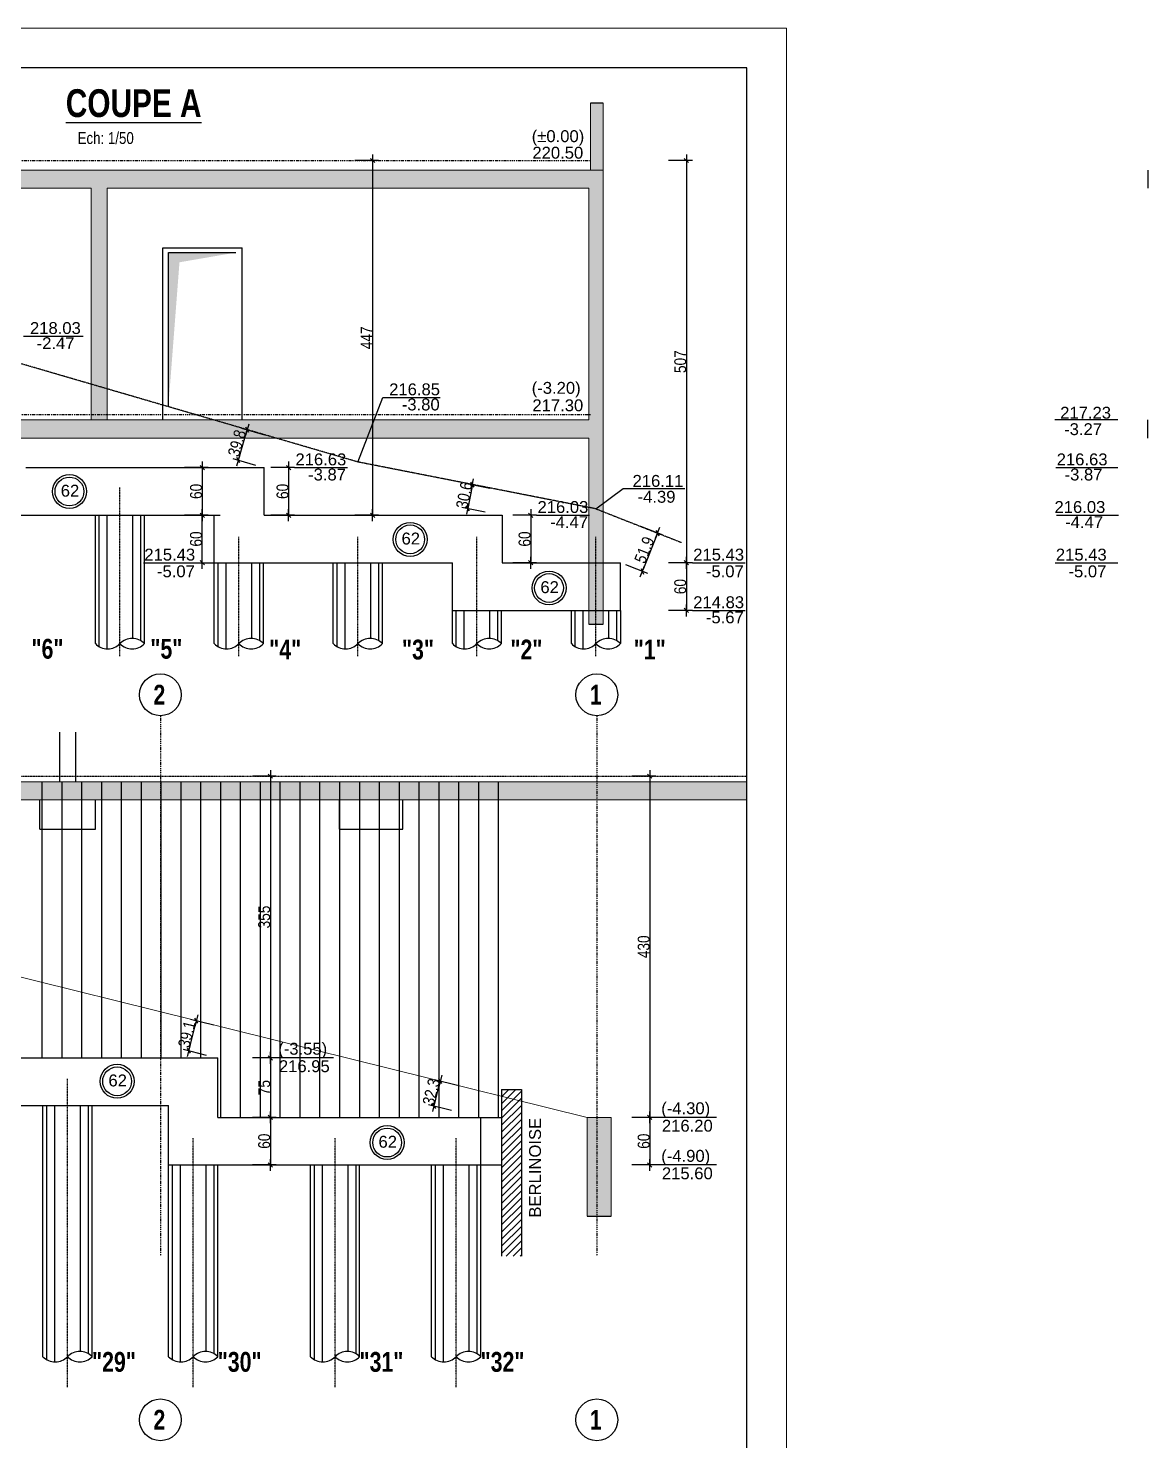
# Model space of a CAD drawing. Header units: millimetres. Extents: x -26249 to 60250, y -21218 to 23336.
# Drawn here: x 1601 to 3012, y 20714 to 22495 of the extents above; entities that cross this region are included whole.
import ezdxf
from ezdxf.enums import TextEntityAlignment as Align

# ---------------------------------------------------------------- set-up
doc = ezdxf.new("R2010")
doc.units = ezdxf.units.MM
doc.linetypes.add('CACHEX2', pattern=[19.05, 12.7, -6.35])
doc.linetypes.add('TIRETPTX2', pattern=[50.8, 25.4, -12.7, 0, -12.7])
for name, color, linetype in [('01_cote_gen', 4, 'Continuous'), ('01_linteaux', 2, 'Continuous'), ('01_poch_murs', 253, 'Continuous'), ('01_texte', 230, 'Continuous'), ('AA_COTES', 2, 'Continuous')]:
    doc.layers.add(name, color=color, linetype=linetype)
doc.layers.add('01_murs_coup', color=5, linetype='Continuous', lineweight=60)
doc.styles.add('impact', font='impact.ttf')
doc.styles.add('MATTE_TXT', font='arial.ttf')
doc.styles.add('STYLE2', font='ARIALN.TTF')
doc.dimstyles.new('JB50', dxfattribs={"dimscale": 0.1, "dimtxt": 150, "dimasz": 15, "dimexe": 0.1, "dimexo": 0.1, "dimgap": 0.09, "dimtad": 1, "dimdec": 1, "dimdsep": 46, "dimtxsty": 'STYLE2', "dimblk1": 'BOND_G', "dimblk2": 'BOND_D', "dimsah": 1, "dimcen": 1.5, "dimdle": 0.01, "dimse1": 1, "dimse2": 1, "dimclrd": 4, "dimclre": 2, "dimclrt": 6, "dimazin": 2, "dimtfac": 2.333333, "dimtdec": 1, "dimtix": 1, "dimtmove": 2, "dimatfit": 3, "dimldrblk": 'BOND_G', "dimfxl": 1, "dimtolj": 1, "dimtzin": 0, "dimarcsym": 0})

# ---------------------------------------------------------------- blocks, each defined once
blk = doc.blocks.new('BOND_G')
at = {"layer": 'AA_COTES', "color": 0}
for p, q in [((0, -5), (0, 15)), ((5, 0), (-5, 0)), ((1.8, 1.8), (-1.8, -1.8))]:
    blk.add_line(p, q, dxfattribs=at)
blk = doc.blocks.new('BOND_D')
at = {"layer": 'AA_COTES', "color": 0}
for p, q in [((5, 0), (-5, 0)), ((-1.8, -1.8), (1.8, 1.8)), ((0, 5), (0, -15))]:
    blk.add_line(p, q, dxfattribs=at)
blk = doc.blocks.new('*D472')
at = {"layer": '01_cote_gen', "color": 4, "lineweight": -2, "ltscale": 3, "transparency": 16777216}
blk.add_line((1906.4, 21195.5), (1906.4, 21123.5), dxfattribs=at)
at = {"layer": 'Defpoints', "color": 0, "ltscale": 3, "transparency": 16777216}
for p in [(1840.2, 21197), (1900.4, 21122), (1906.4, 21122)]:
    blk.add_point(p, dxfattribs=at)
at = {"layer": '01_cote_gen', "color": 4, "lineweight": -2, "ltscale": 3, "transparency": 16777216, "xscale": 1.5, "yscale": 1.5, "zscale": 1.5}
for name, p, rotation in [('BOND_G', (1906.4, 21197), 90), ('BOND_D', (1906.4, 21122), 270)]:
    blk.add_blockref(name, p, dxfattribs=dict(at, rotation=rotation))
at = {"layer": '01_cote_gen', "color": 6, "ltscale": 3, "transparency": 16777216, "insert": (1898.7, 21159.5), "char_height": 15, "attachment_point": 5, "rotation": 90, "style": 'STYLE2'}
blk.add_mtext('\\A1;75', dxfattribs=at)
blk = doc.blocks.new('*D473')
at = {"layer": '01_cote_gen', "color": 4, "lineweight": -2, "ltscale": 3, "transparency": 16777216}
blk.add_line((2384.6, 21550.5), (2384.6, 21123.5), dxfattribs=at)
at = {"layer": 'Defpoints', "color": 0, "ltscale": 3, "transparency": 16777216}
for p in [(2233.9, 21552), (2171.5, 21122), (2384.6, 21122)]:
    blk.add_point(p, dxfattribs=at)
at = {"layer": '01_cote_gen', "color": 4, "lineweight": -2, "ltscale": 3, "transparency": 16777216, "xscale": 1.5, "yscale": 1.5, "zscale": 1.5}
for name, p, rotation in [('BOND_G', (2384.6, 21552), 90), ('BOND_D', (2384.6, 21122), 270)]:
    blk.add_blockref(name, p, dxfattribs=dict(at, rotation=rotation))
at = {"layer": '01_cote_gen', "color": 6, "ltscale": 3, "transparency": 16777216, "insert": (2377, 21337), "char_height": 15, "attachment_point": 5, "rotation": 90, "style": 'STYLE2'}
blk.add_mtext('\\A1;430', dxfattribs=at)
blk = doc.blocks.new('*D474')
at = {"layer": '01_cote_gen', "color": 4, "lineweight": -2, "ltscale": 3, "transparency": 16777216}
blk.add_line((2384.6, 21120.5), (2384.6, 21063.5), dxfattribs=at)
at = {"layer": 'Defpoints', "color": 0, "ltscale": 3, "transparency": 16777216}
for p in [(2362.1, 21122), (2171.5, 21062), (2384.6, 21062)]:
    blk.add_point(p, dxfattribs=at)
at = {"layer": '01_cote_gen', "color": 4, "lineweight": -2, "ltscale": 3, "transparency": 16777216, "xscale": 1.5, "yscale": 1.5, "zscale": 1.5}
for name, p, rotation in [('BOND_G', (2384.6, 21122), 90), ('BOND_D', (2384.6, 21062), 270)]:
    blk.add_blockref(name, p, dxfattribs=dict(at, rotation=rotation))
at = {"layer": '01_cote_gen', "color": 6, "ltscale": 3, "transparency": 16777216, "insert": (2377, 21092), "char_height": 15, "attachment_point": 5, "rotation": 90, "style": 'STYLE2'}
blk.add_mtext('\\A1;60', dxfattribs=at)
blk = doc.blocks.new('*D322')
at = {"layer": '01_cote_gen', "color": 4, "lineweight": -2, "ltscale": 3, "transparency": 16777216}
blk.add_line((1906.4, 21550.5), (1906.4, 21198.5), dxfattribs=at)
at = {"layer": 'Defpoints', "color": 0, "ltscale": 3, "transparency": 16777216}
for p in [(1835.8, 21552), (1847, 21197), (1906.4, 21197)]:
    blk.add_point(p, dxfattribs=at)
at = {"layer": '01_cote_gen', "color": 4, "lineweight": -2, "ltscale": 3, "transparency": 16777216, "xscale": 1.5, "yscale": 1.5, "zscale": 1.5}
for name, p, rotation in [('BOND_G', (1906.4, 21552), 90), ('BOND_D', (1906.4, 21197), 270)]:
    blk.add_blockref(name, p, dxfattribs=dict(at, rotation=rotation))
at = {"layer": '01_cote_gen', "color": 6, "ltscale": 3, "transparency": 16777216, "insert": (1898.7, 21374.5), "char_height": 15, "attachment_point": 5, "rotation": 90, "style": 'STYLE2'}
blk.add_mtext('\\A1;355', dxfattribs=at)
blk = doc.blocks.new('*D324')
at = {"layer": '01_cote_gen', "color": 4, "lineweight": -2, "ltscale": 3, "transparency": 16777216}
blk.add_line((1906.4, 21120.5), (1906.4, 21063.5), dxfattribs=at)
at = {"layer": 'Defpoints', "color": 0, "ltscale": 3, "transparency": 16777216}
for p in [(1913.9, 21122), (1906.4, 21062), (1922.6, 21062)]:
    blk.add_point(p, dxfattribs=at)
at = {"layer": '01_cote_gen', "color": 4, "lineweight": -2, "ltscale": 3, "transparency": 16777216, "xscale": 1.5, "yscale": 1.5, "zscale": 1.5}
for name, p, rotation in [('BOND_G', (1906.4, 21122), 90), ('BOND_D', (1906.4, 21062), 270)]:
    blk.add_blockref(name, p, dxfattribs=dict(at, rotation=rotation))
at = {"layer": '01_cote_gen', "color": 6, "ltscale": 3, "transparency": 16777216, "insert": (1898.7, 21092), "char_height": 15, "attachment_point": 5, "rotation": 90, "style": 'STYLE2'}
blk.add_mtext('\\A1;60', dxfattribs=at)
blk = doc.blocks.new('*D510')
at = {"layer": '01_cote_gen', "color": 4, "lineweight": -2, "ltscale": 3, "transparency": 16777216}
blk.add_line((2430.8, 21819.4), (2430.8, 21762.4), dxfattribs=at)
at = {"layer": 'Defpoints', "color": 0, "ltscale": 3, "transparency": 16777216}
for p in [(2135.8, 21820.9), (2347.8, 21760.9), (2430.8, 21760.9)]:
    blk.add_point(p, dxfattribs=at)
at = {"layer": '01_cote_gen', "color": 4, "lineweight": -2, "ltscale": 3, "transparency": 16777216, "xscale": 1.5, "yscale": 1.5, "zscale": 1.5}
for name, p, rotation in [('BOND_G', (2430.8, 21820.9), 90), ('BOND_D', (2430.8, 21760.9), 270)]:
    blk.add_blockref(name, p, dxfattribs=dict(at, rotation=rotation))
at = {"layer": '01_cote_gen', "color": 6, "ltscale": 3, "transparency": 16777216, "insert": (2423.1, 21790.9), "char_height": 15, "attachment_point": 5, "rotation": 90, "style": 'STYLE2'}
blk.add_mtext('\\A1;60', dxfattribs=at)
blk = doc.blocks.new('*D332')
at = {"layer": '01_cote_gen', "color": 4, "lineweight": -2, "ltscale": 3, "transparency": 16777216}
blk.add_line((1820.5, 21939.4), (1820.5, 21882.4), dxfattribs=at)
at = {"layer": 'Defpoints', "color": 0, "ltscale": 3, "transparency": 16777216}
for p in [(1993.3, 21940.9), (1798.6, 21880.9), (1820.5, 21880.9)]:
    blk.add_point(p, dxfattribs=at)
at = {"layer": '01_cote_gen', "color": 4, "lineweight": -2, "ltscale": 3, "transparency": 16777216, "xscale": 1.5, "yscale": 1.5, "zscale": 1.5}
for name, p, rotation in [('BOND_G', (1820.5, 21940.9), 90), ('BOND_D', (1820.5, 21880.9), 270)]:
    blk.add_blockref(name, p, dxfattribs=dict(at, rotation=rotation))
at = {"layer": '01_cote_gen', "color": 6, "ltscale": 3, "transparency": 16777216, "insert": (1812.8, 21910.9), "char_height": 15, "attachment_point": 5, "rotation": 90, "style": 'STYLE2'}
blk.add_mtext('\\A1;60', dxfattribs=at)
blk = doc.blocks.new('*D511')
at = {"layer": '01_cote_gen', "color": 4, "lineweight": -2, "ltscale": 3, "transparency": 16777216}
blk.add_line((2234.5, 21879.4), (2234.5, 21822.4), dxfattribs=at)
at = {"layer": 'Defpoints', "color": 0, "ltscale": 3, "transparency": 16777216}
for p in [(2198.8, 21880.9), (2198.8, 21820.9), (2234.5, 21820.9)]:
    blk.add_point(p, dxfattribs=at)
at = {"layer": '01_cote_gen', "color": 4, "lineweight": -2, "ltscale": 3, "transparency": 16777216, "xscale": 1.5, "yscale": 1.5, "zscale": 1.5}
for name, p, rotation in [('BOND_G', (2234.5, 21880.9), 90), ('BOND_D', (2234.5, 21820.9), 270)]:
    blk.add_blockref(name, p, dxfattribs=dict(at, rotation=rotation))
at = {"layer": '01_cote_gen', "color": 6, "ltscale": 3, "transparency": 16777216, "insert": (2226.9, 21850.9), "char_height": 15, "attachment_point": 5, "rotation": 90, "style": 'STYLE2'}
blk.add_mtext('\\A1;60', dxfattribs=at)
blk = doc.blocks.new('*D333')
at = {"layer": '01_cote_gen', "color": 4, "lineweight": -2, "ltscale": 3, "transparency": 16777216}
blk.add_line((2430.8, 22326.4), (2430.8, 21822.4), dxfattribs=at)
at = {"layer": 'Defpoints', "color": 0, "ltscale": 3, "transparency": 16777216}
for p in [(2190.7, 22327.9), (2177, 21820.9), (2430.8, 21820.9)]:
    blk.add_point(p, dxfattribs=at)
at = {"layer": '01_cote_gen', "color": 4, "lineweight": -2, "ltscale": 3, "transparency": 16777216, "xscale": 1.5, "yscale": 1.5, "zscale": 1.5}
for name, p, rotation in [('BOND_G', (2430.8, 22327.9), 90), ('BOND_D', (2430.8, 21820.9), 270)]:
    blk.add_blockref(name, p, dxfattribs=dict(at, rotation=rotation))
at = {"layer": '01_cote_gen', "color": 6, "ltscale": 3, "transparency": 16777216, "insert": (2423.1, 22074.4), "char_height": 15, "attachment_point": 5, "rotation": 90, "style": 'STYLE2'}
blk.add_mtext('\\A1;507', dxfattribs=at)
blk = doc.blocks.new('*D512')
at = {"layer": '01_cote_gen', "color": 4, "lineweight": -2, "ltscale": 3, "transparency": 16777216}
blk.add_line((2035.3, 22326.4), (2035.3, 21882.4), dxfattribs=at)
at = {"layer": 'Defpoints', "color": 0, "ltscale": 3, "transparency": 16777216}
for p in [(2106.4, 22327.9), (2035.3, 21880.9), (2106.4, 21880.9)]:
    blk.add_point(p, dxfattribs=at)
at = {"layer": '01_cote_gen', "color": 4, "lineweight": -2, "ltscale": 3, "transparency": 16777216, "xscale": 1.5, "yscale": 1.5, "zscale": 1.5}
for name, p, rotation in [('BOND_G', (2035.3, 22327.9), 90), ('BOND_D', (2035.3, 21880.9), 270)]:
    blk.add_blockref(name, p, dxfattribs=dict(at, rotation=rotation))
at = {"layer": '01_cote_gen', "color": 6, "ltscale": 3, "transparency": 16777216, "insert": (2027.8, 22104.4), "char_height": 15, "attachment_point": 5, "rotation": 90, "style": 'STYLE2'}
blk.add_mtext('\\A1;447', dxfattribs=at)
blk = doc.blocks.new('*D516')
at = {"layer": '01_cote_gen', "color": 4, "lineweight": -2, "ltscale": 3, "transparency": 16777216}
blk.add_line((1820.5, 21822.4), (1820.5, 21879.4), dxfattribs=at)
at = {"layer": 'Defpoints', "color": 0, "ltscale": 3, "transparency": 16777216}
for p in [(1820.5, 21880.9), (1835.8, 21880.9), (1835.8, 21820.9)]:
    blk.add_point(p, dxfattribs=at)
at = {"layer": '01_cote_gen', "color": 4, "lineweight": -2, "ltscale": 3, "transparency": 16777216, "xscale": 1.5, "yscale": 1.5, "zscale": 1.5}
for name, p, rotation in [('BOND_D', (1820.5, 21880.9), 90), ('BOND_G', (1820.5, 21820.9), 270)]:
    blk.add_blockref(name, p, dxfattribs=dict(at, rotation=rotation))
at = {"layer": '01_cote_gen', "color": 6, "ltscale": 3, "transparency": 16777216, "insert": (1812.8, 21850.9), "char_height": 15, "attachment_point": 5, "rotation": 90, "style": 'STYLE2'}
blk.add_mtext('\\A1;60', dxfattribs=at)
blk = doc.blocks.new('*D518')
at = {"layer": '01_cote_gen', "color": 4, "lineweight": -2, "ltscale": 3, "transparency": 16777216}
blk.add_line((1929.4, 21939.4), (1929.4, 21882.4), dxfattribs=at)
at = {"layer": 'Defpoints', "color": 0, "ltscale": 3, "transparency": 16777216}
for p in [(1898.8, 21940.9), (1914, 21880.9), (1929.4, 21880.9)]:
    blk.add_point(p, dxfattribs=at)
at = {"layer": '01_cote_gen', "color": 4, "lineweight": -2, "ltscale": 3, "transparency": 16777216, "xscale": 1.5, "yscale": 1.5, "zscale": 1.5}
for name, p, rotation in [('BOND_G', (1929.4, 21940.9), 90), ('BOND_D', (1929.4, 21880.9), 270)]:
    blk.add_blockref(name, p, dxfattribs=dict(at, rotation=rotation))
at = {"layer": '01_cote_gen', "color": 6, "ltscale": 3, "transparency": 16777216, "insert": (1921.8, 21910.9), "char_height": 15, "attachment_point": 5, "rotation": 90, "style": 'STYLE2'}
blk.add_mtext('\\A1;60', dxfattribs=at)
blk = doc.blocks.new('*D519')
at = {"layer": '01_cote_gen', "color": 4, "lineweight": -2, "ltscale": 3, "transparency": 16777216}
for p, q in [((2161.1, 21919.5), (2155.2, 21889.5)), ((2161.4, 21921), (2161.7, 21922.5)), ((2154.9, 21888), (2154.7, 21886.5))]:
    blk.add_line(p, q, dxfattribs=at)
at = {"layer": 'Defpoints', "color": 0, "ltscale": 3, "transparency": 16777216}
for p in [(2204.7, 21911), (2155.2, 21889.5), (2198.8, 21880.9)]:
    blk.add_point(p, dxfattribs=at)
at = {"layer": '01_cote_gen', "color": 4, "lineweight": -2, "ltscale": 3, "transparency": 16777216, "xscale": 1.5, "yscale": 1.5, "zscale": 1.5}
for name, p, rotation in [('BOND_G', (2161.1, 21919.5), 258.8738250085623), ('BOND_D', (2155.2, 21889.5), 78.87382500856232)]:
    blk.add_blockref(name, p, dxfattribs=dict(at, rotation=rotation))
at = {"layer": '01_cote_gen', "color": 6, "ltscale": 3, "transparency": 16777216, "insert": (2150.7, 21906), "char_height": 15, "attachment_point": 5, "rotation": 78.8738, "style": 'STYLE2'}
blk.add_mtext('\\A1;30.6', dxfattribs=at)
blk = doc.blocks.new('*D520')
at = {"layer": '01_cote_gen', "color": 4, "lineweight": -2, "ltscale": 3, "transparency": 16777216}
blk.add_line((1866.5, 21951.9), (1876.8, 21987.2), dxfattribs=at)
at = {"layer": 'Defpoints', "color": 0, "ltscale": 3, "transparency": 16777216}
for p in [(1877.3, 21988.6), (1909.9, 21979.1), (1898.8, 21940.9)]:
    blk.add_point(p, dxfattribs=at)
at = {"layer": '01_cote_gen', "color": 4, "lineweight": -2, "ltscale": 3, "transparency": 16777216, "xscale": 1.5, "yscale": 1.5, "zscale": 1.5}
for name, p, rotation in [('BOND_D', (1877.3, 21988.6), 73.74051246942736), ('BOND_G', (1866.1, 21950.4), 253.7405124694274)]:
    blk.add_blockref(name, p, dxfattribs=dict(at, rotation=rotation))
at = {"layer": '01_cote_gen', "color": 6, "ltscale": 3, "transparency": 16777216, "insert": (1864.3, 21971.7), "char_height": 15, "attachment_point": 5, "rotation": 73.7405, "style": 'STYLE2'}
blk.add_mtext('\\A1;39.8', dxfattribs=at)
blk = doc.blocks.new('*D521')
at = {"layer": '01_cote_gen', "color": 4, "lineweight": -2, "ltscale": 3, "transparency": 16777216}
blk.add_line((2393.8, 21857), (2375.8, 21811.5), dxfattribs=at)
at = {"layer": 'Defpoints', "color": 0, "ltscale": 3, "transparency": 16777216}
for p in [(2366.8, 21869.2), (2347.8, 21820.9), (2375.3, 21810.1)]:
    blk.add_point(p, dxfattribs=at)
at = {"layer": '01_cote_gen', "color": 4, "lineweight": -2, "ltscale": 3, "transparency": 16777216, "xscale": 1.5, "yscale": 1.5, "zscale": 1.5}
for name, p, rotation in [('BOND_G', (2394.3, 21858.4), 68.52863167607875), ('BOND_D', (2375.3, 21810.1), 248.5286316760787)]:
    blk.add_blockref(name, p, dxfattribs=dict(at, rotation=rotation))
at = {"layer": '01_cote_gen', "color": 6, "ltscale": 3, "transparency": 16777216, "insert": (2377.7, 21837.1), "char_height": 15, "attachment_point": 5, "rotation": 68.5286, "style": 'STYLE2'}
blk.add_mtext('\\A1;51.9', dxfattribs=at)
blk = doc.blocks.new('*D524')
at = {"layer": '01_cote_gen', "color": 4, "lineweight": -2, "ltscale": 3, "transparency": 16777216}
blk.add_line((1804.2, 21207.5), (1812.9, 21242.5), dxfattribs=at)
at = {"layer": 'Defpoints', "color": 0, "ltscale": 3, "transparency": 16777216}
for p in [(1813.2, 21243.9), (1849.6, 21234.9), (1840.2, 21197)]:
    blk.add_point(p, dxfattribs=at)
at = {"layer": '01_cote_gen', "color": 4, "lineweight": -2, "ltscale": 3, "transparency": 16777216, "xscale": 1.5, "yscale": 1.5, "zscale": 1.5}
for name, p, rotation in [('BOND_D', (1813.2, 21243.9), 76.09756538241524), ('BOND_G', (1803.8, 21206), 256.0975653824153)]:
    blk.add_blockref(name, p, dxfattribs=dict(at, rotation=rotation))
at = {"layer": '01_cote_gen', "color": 6, "ltscale": 3, "transparency": 16777216, "insert": (1801.1, 21226.8), "char_height": 15, "attachment_point": 5, "rotation": 76.0976, "style": 'STYLE2'}
blk.add_mtext('\\A1;39.1', dxfattribs=at)
blk = doc.blocks.new('*D525')
at = {"layer": '01_cote_gen', "color": 4, "lineweight": -2, "ltscale": 3, "transparency": 16777216}
blk.add_line((2113.1, 21138), (2120.2, 21166.4), dxfattribs=at)
at = {"layer": 'Defpoints', "color": 0, "ltscale": 3, "transparency": 16777216}
for p in [(2120.5, 21167.9), (2179.3, 21153.3), (2171.5, 21122)]:
    blk.add_point(p, dxfattribs=at)
at = {"layer": '01_cote_gen', "color": 4, "lineweight": -2, "ltscale": 3, "transparency": 16777216, "xscale": 1.5, "yscale": 1.5, "zscale": 1.5}
for name, p, rotation in [('BOND_D', (2120.5, 21167.9), 76.09756538241503), ('BOND_G', (2112.8, 21136.6), 256.097565382415)]:
    blk.add_blockref(name, p, dxfattribs=dict(at, rotation=rotation))
at = {"layer": '01_cote_gen', "color": 6, "ltscale": 3, "transparency": 16777216, "insert": (2109.2, 21154.1), "char_height": 15, "attachment_point": 5, "rotation": 76.0976, "style": 'STYLE2'}
blk.add_mtext('\\A1;32.3', dxfattribs=at)

msp = doc.modelspace()

# ---------------------------------------------------------------- hatches: boundary and pattern name
at = {"layer": '01_poch_murs', "ltscale": 3}
h = msp.add_hatch(color=256, dxfattribs=at)
h.dxf.hatch_style = 1
h.paths.add_polyline_path([(2325.752, 22315.917), (1574.752, 22315.917), (1574.752, 22400.343), (1556.752, 22400.343), (1556.752, 22315.917), (1511.137, 22315.917), (1511.137, 22292.917), (1680.752, 22292.917), (1680.752, 22000.917), (1700.752, 22000.917), (1700.752, 22292.917), (2307.752, 22292.917), (2307.752, 22000.917), (1511.137, 22000.917), (1511.137, 21977.917), (2307.752, 21977.917), (2307.752, 21743.487), (2325.752, 21743.487)])
h.paths.add_polyline_path([(2325.752, 22400.343), (2309.752, 22400.343), (2309.752, 22315.917), (2325.752, 22315.917)], flags=17)
h = msp.add_hatch(color=256, dxfattribs=at)
h.dxf.hatch_style = 1
h.paths.add_polyline_path([(999.825, 21540.337), (979.825, 21540.337), (979.825, 21545.012), (943.535, 21545.012), (943.535, 21522.012), (928.272, 21522.012), (928.272, 21485.012), (998.272, 21485.012), (998.272, 21522.012), (1043.535, 21522.012), (1043.535, 21545.012), (999.825, 21545.012)])
h.paths.add_polyline_path([(943.535, 21545.012), (893.535, 21545.012), (893.535, 21522.012), (943.535, 21522.012)])
h.paths.add_polyline_path([(893.535, 21545.012), (843.535, 21545.012), (843.535, 21522.012), (893.535, 21522.012)])
h.paths.add_polyline_path([(843.535, 21545.012), (793.535, 21545.012), (793.535, 21522.012), (843.535, 21522.012)])
h.paths.add_polyline_path([(793.535, 21545.012), (774.399, 21545.012), (774.399, 21522.012), (793.535, 21522.012)])
h.paths.add_polyline_path([(1093.535, 21545.012), (1043.535, 21545.012), (1043.535, 21522.012), (1093.535, 21522.012)])
h.paths.add_polyline_path([(1143.535, 21545.012), (1093.535, 21545.012), (1093.535, 21522.012), (1112.825, 21522.012), (1112.825, 21339.012), (1128.825, 21339.012), (1128.825, 21522.012), (1143.535, 21522.012)])
h.paths.add_polyline_path([(1193.535, 21545.012), (1143.535, 21545.012), (1143.535, 21522.012), (1193.535, 21522.012)])
h.paths.add_polyline_path([(1243.535, 21545.012), (1193.535, 21545.012), (1193.535, 21522.012), (1243.535, 21522.012)])
h.paths.add_polyline_path([(1293.535, 21545.012), (1243.535, 21545.012), (1243.535, 21522.012), (1293.535, 21522.012)])
h.paths.add_polyline_path([(1343.535, 21545.012), (1293.535, 21545.012), (1293.535, 21522.012), (1343.535, 21522.012)])
h.paths.add_polyline_path([(1393.535, 21545.012), (1343.535, 21545.012), (1343.535, 21522.012), (1393.535, 21522.012)])
h.paths.add_polyline_path([(1443.535, 21545.012), (1393.535, 21545.012), (1393.535, 21522.012), (1443.535, 21522.012)])
h.paths.add_polyline_path([(1493.535, 21545.012), (1443.535, 21545.012), (1443.535, 21522.012), (1493.535, 21522.012)])
h.paths.add_polyline_path([(1543.535, 21545.012), (1493.535, 21545.012), (1493.535, 21522.012), (1543.535, 21522.012)])
h.paths.add_polyline_path([(1593.535, 21545.012), (1543.535, 21545.012), (1543.535, 21522.012), (1593.535, 21522.012)])
h.paths.add_polyline_path([(1643.535, 21545.012), (1593.535, 21545.012), (1593.535, 21522.012), (1643.535, 21522.012)])
h.paths.add_polyline_path([(1693.535, 21545.012), (1643.535, 21545.012), (1643.535, 21522.012), (1693.535, 21522.012)])
h.paths.add_polyline_path([(1743.535, 21545.012), (1693.535, 21545.012), (1693.535, 21522.012), (1743.535, 21522.012)])
h.paths.add_polyline_path([(1793.535, 21545.012), (1743.535, 21545.012), (1743.535, 21522.012), (1793.535, 21522.012)])
h.paths.add_polyline_path([(1843.535, 21545.012), (1793.535, 21545.012), (1793.535, 21522.012), (1843.535, 21522.012)])
h.paths.add_polyline_path([(1893.535, 21545.012), (1843.535, 21545.012), (1843.535, 21522.012), (1893.535, 21522.012)])
h.paths.add_polyline_path([(1943.535, 21545.012), (1893.535, 21545.012), (1893.535, 21522.012), (1943.535, 21522.012)])
h.paths.add_polyline_path([(1993.535, 21545.012), (1943.535, 21545.012), (1943.535, 21522.012), (1993.535, 21522.012)])
h.paths.add_polyline_path([(2043.535, 21545.012), (1993.535, 21545.012), (1993.535, 21522.012), (2043.535, 21522.012)])
h.paths.add_polyline_path([(2093.535, 21545.012), (2043.535, 21545.012), (2043.535, 21522.012), (2093.535, 21522.012)])
h.paths.add_polyline_path([(2143.535, 21545.012), (2093.535, 21545.012), (2093.535, 21522.012), (2143.535, 21522.012)])
h.paths.add_polyline_path([(2193.535, 21545.012), (2143.535, 21545.012), (2143.535, 21522.012), (2193.535, 21522.012)])
h.paths.add_polyline_path([(2506.825, 21545.012), (2193.535, 21545.012), (2193.535, 21522.012), (2506.825, 21522.012)])
at = {"layer": '01_poch_murs', "ltscale": 5}
h = msp.add_hatch(dxfattribs=at)
h.set_pattern_fill('ANSI31', color=256, scale=2)
h.set_pattern_definition([(45, (-23596.325, 31409.673), (-4.490128, 4.490128), [])])
h.paths.add_polyline_path([(2222.825, 21142.556), (2197.825, 21148.744), (2197.825, 20947.123), (2222.825, 20947.123)])
h.paths.add_polyline_path([(2222.825, 21157.222), (2197.825, 21157.222), (2197.825, 21148.744), (2222.825, 21142.556)])
at = {"layer": '01_poch_murs', "ltscale": 3}
h = msp.add_hatch(color=256, dxfattribs=at)
h.dxf.hatch_style = 1
h.paths.add_polyline_path([(2335.825, 21122.012), (2305.825, 21122.012), (2305.825, 20997.476), (2335.825, 20997.476)])

# ---------------------------------------------------------------- linework, layer by layer
at = {"layer": '01_linteaux', "linetype": 'TIRETPTX2', "ltscale": 0.05}
for p, q in [((1511.137, 22327.917), (2309.752, 22327.917)), ((1511.137, 22007.917), (2309.752, 22007.917)), ((1767.825, 21628.219), (1767.825, 20947.123)), ((2317.825, 21628.219), (2317.825, 20947.123))]:
    msp.add_line(p, q, dxfattribs=at)
at = {"layer": '01_linteaux'}
for p, q in [((1770.752, 22000.917), (1770.752, 22217.917)), ((1770.752, 22217.917), (1870.752, 22217.917)), ((1870.752, 22000.917), (1870.752, 22217.917)), ((1598.018, 21940.917), (1898.752, 21940.917)), ((1898.752, 21880.917), (1898.752, 21940.917)), ((1536.018, 21880.917), (1835.752, 21880.917)), ((1685.836, 21719.065), (1685.836, 21880.917)), ((1747.836, 21719.065), (1747.836, 21880.917)), ((1835.752, 21820.917), (1835.752, 21880.917)), ((1898.752, 21880.917), (2198.752, 21880.917)), ((2198.752, 21880.917), (2198.752, 21820.917)), ((1835.752, 21820.917), (2135.752, 21820.917)), ((1835.752, 21719.065), (1835.752, 21820.917)), ((1897.752, 21719.065), (1897.752, 21820.917)), ((1985.752, 21719.065), (1985.752, 21820.917)), ((2047.752, 21719.065), (2047.752, 21820.917)), ((2135.752, 21719.065), (2135.752, 21820.917)), ((2198.752, 21820.917), (2347.752, 21820.917)), ((2347.752, 21760.917), (2347.752, 21820.917)), ((2135.752, 21760.917), (2347.752, 21760.917)), ((2197.752, 21719.065), (2197.752, 21760.917)), ((2285.752, 21719.065), (2285.752, 21760.917)), ((2347.752, 21760.917), (2347.752, 21719.065)), ((1640.825, 21607.508), (1640.825, 21545.012)), ((1660.825, 21607.508), (1660.825, 21545.012)), ((1441.125, 21197.012), (1840.225, 21197.012)), ((1840.225, 21122.012), (1840.225, 21197.012)), ((2197.825, 21157.222), (2197.825, 20947.123)), ((2197.825, 21157.222), (2222.825, 21157.222)), ((2222.825, 21157.222), (2222.825, 20947.123)), ((1379.125, 21137.012), (1778.225, 21137.012)), ((1619.825, 20820.393), (1619.825, 21137.012)), ((1681.825, 20820.393), (1681.825, 21137.012)), ((1778.225, 21062.012), (1778.225, 21137.012)), ((1840.225, 21122.012), (2197.825, 21122.012)), ((2171.525, 21062.012), (2171.525, 21122.012)), ((1778.225, 21062.012), (2197.825, 21062.012)), ((1778.225, 20820.393), (1778.225, 21062.012)), ((1840.225, 20820.393), (1840.225, 21062.012)), ((1956.925, 20820.393), (1956.925, 21062.012)), ((2018.925, 20820.393), (2018.925, 21062.012)), ((2109.525, 20820.393), (2109.525, 21062.012)), ((2171.525, 20820.393), (2171.525, 21062.012))]:
    msp.add_line(p, q, dxfattribs=at)
at = {"layer": '01_linteaux', "color": 5, "linetype": 'CACHEX2', "ltscale": 0.05}
for p, q in [((2016.752, 21947.917), (1560.73, 22080.917)), ((2316.752, 21888.917), (2016.752, 21947.917)), ((2316.752, 21888.917), (2424.79, 21846.422))]:
    msp.add_line(p, q, dxfattribs=at)
at = {"layer": '01_linteaux', "linetype": 'TIRETPTX2', "ltscale": 0.02}
for p, q in [((1716.836, 21703.069), (1716.836, 21916.107)), ((1866.752, 21703.069), (1866.752, 21853.734)), ((2016.752, 21703.069), (2016.752, 21853.734)), ((2166.752, 21703.069), (2166.752, 21853.734)), ((2316.752, 21703.069), (2316.752, 21853.734)), ((999.825, 21552.012), (2506.825, 21552.012)), ((2506.825, 21545.012), (2506.825, 21552.012)), ((1650.825, 20781.863), (1650.825, 21170.762)), ((1809.225, 20781.863), (1809.225, 21095.762)), ((1987.925, 20781.863), (1987.925, 21095.762)), ((2140.525, 20781.863), (2140.525, 21095.762))]:
    msp.add_line(p, q, dxfattribs=at)
at = {"layer": '01_linteaux', "linetype": 'CACHEX2', "ltscale": 0.05}
for p, q in [((1615.825, 21485.012), (1615.825, 21522.012)), ((1685.825, 21485.012), (1685.825, 21522.012)), ((1993.535, 21485.012), (1993.535, 21522.012)), ((2073.535, 21485.012), (2073.535, 21522.012)), ((1615.825, 21485.012), (1685.825, 21485.012)), ((1993.535, 21485.012), (2073.535, 21485.012))]:
    msp.add_line(p, q, dxfattribs=at)
at = {"layer": '01_linteaux'}
for centre, start, end in [((1701.336, 21734.135), 224.193871, 315.806129), ((1732.336, 21703.996), 44.193871, 135.806129), ((1732.336, 21734.135), 224.193871, 315.806129), ((1851.252, 21734.135), 224.193871, 315.806129), ((1882.252, 21703.996), 44.193871, 135.806129), ((1882.252, 21734.135), 224.193871, 315.806129), ((2001.252, 21734.135), 224.193871, 315.806129), ((2032.252, 21703.996), 44.193871, 135.806129), ((2032.252, 21734.135), 224.193871, 315.806129), ((2151.252, 21734.135), 224.193871, 315.806129), ((2182.252, 21703.996), 44.193871, 135.806129), ((2182.252, 21734.135), 224.193871, 315.806129), ((2301.252, 21734.135), 224.193871, 315.806129), ((2332.252, 21703.996), 44.193871, 135.806129), ((2332.252, 21734.135), 224.193871, 315.806129), ((1635.325, 20835.463), 224.193871, 315.806129), ((1666.325, 20805.324), 44.193871, 135.806129), ((1666.325, 20835.463), 224.193871, 315.806129), ((1793.725, 20835.463), 224.193871, 315.806129), ((1824.725, 20805.324), 44.193871, 135.806129), ((1824.725, 20835.463), 224.193871, 315.806129), ((1972.425, 20835.463), 224.193871, 315.806129), ((2003.425, 20805.324), 44.193871, 135.806129), ((2003.425, 20835.463), 224.193871, 315.806129), ((2125.025, 20835.463), 224.193871, 315.806129), ((2156.025, 20805.324), 44.193871, 135.806129), ((2156.025, 20835.463), 224.193871, 315.806129)]:
    msp.add_arc(centre, 21.618, start, end, dxfattribs=at)
at = {"layer": '01_murs_coup', "linetype": 'Continuous', "lineweight": 5}
for p, q in [((2556.825, 22494.572), (-9943.175, 22494.572)), ((2556.825, 22494.572), (2556.825, 19829.572)), ((2309.752, 22315.917), (2309.752, 22400.343)), ((2325.752, 22315.917), (2325.752, 22400.343)), ((1574.752, 22315.917), (2325.752, 22315.917)), ((2325.752, 21743.487), (2325.752, 22315.917)), ((1511.137, 22292.917), (1680.752, 22292.917)), ((1680.752, 22000.917), (1680.752, 22292.917)), ((1700.752, 22000.917), (1700.752, 22292.917)), ((1700.752, 22292.917), (2307.752, 22292.917)), ((2307.752, 22000.917), (2307.752, 22292.917)), ((1511.137, 22000.917), (2307.752, 22000.917)), ((1511.137, 21977.917), (2307.752, 21977.917)), ((2307.752, 21743.487), (2307.752, 21977.917)), ((999.539, 21545.012), (2506.825, 21545.012)), ((2506.825, 21522.012), (2506.825, 21545.012)), ((1128.825, 21522.012), (2506.825, 21522.012)), ((2305.825, 21122.012), (1247.325, 21384.012)), ((2305.825, 21122.012), (2305.825, 20997.476)), ((2305.825, 21122.012), (2335.825, 21122.012)), ((2335.825, 21122.012), (2335.825, 20997.476))]:
    msp.add_line(p, q, dxfattribs=at)
at = {"layer": '01_poch_murs', "ltscale": 3}
for p, q in [((2325.752, 22400.343), (2309.752, 22400.343)), ((3012.203, 22315.917), (3012.203, 22292.917)), ((1777.837, 22017.598), (1777.837, 22211.906)), ((1777.837, 22211.906), (1863.029, 22211.906)), ((3012.203, 21977.917), (3012.203, 22000.917)), ((2307.752, 21743.487), (2325.752, 21743.487)), ((1618.535, 21545.012), (1618.535, 21197.012)), ((1643.535, 21545.012), (1643.535, 21197.012)), ((1668.535, 21545.012), (1668.535, 21197.012)), ((1693.535, 21545.012), (1693.535, 21197.012)), ((1718.535, 21545.012), (1718.535, 21197.012)), ((1743.535, 21545.012), (1743.535, 21197.012)), ((1768.535, 21545.012), (1768.535, 21197.012)), ((1793.535, 21545.012), (1793.535, 21197.012)), ((1818.535, 21545.012), (1818.535, 21197.012)), ((1843.535, 21545.012), (1843.535, 21122.012)), ((1868.535, 21545.012), (1868.535, 21122.012)), ((1893.535, 21545.012), (1893.535, 21122.012)), ((1918.535, 21545.012), (1918.535, 21122.012)), ((1943.535, 21545.012), (1943.535, 21122.012)), ((1968.535, 21545.012), (1968.535, 21122.012)), ((1993.535, 21545.012), (1993.535, 21122.012)), ((2018.535, 21545.012), (2018.535, 21122.012)), ((2043.535, 21545.012), (2043.535, 21122.012)), ((2068.535, 21545.012), (2068.535, 21122.012)), ((2093.535, 21545.012), (2093.535, 21122.012)), ((2118.535, 21545.012), (2118.535, 21122.012)), ((2143.535, 21545.012), (2143.535, 21122.012)), ((2168.535, 21545.012), (2168.535, 21122.012)), ((2193.535, 21545.012), (2193.535, 21122.012)), ((2305.825, 20997.476), (2335.825, 20997.476))]:
    msp.add_line(p, q, dxfattribs=at)
at = {"layer": '01_poch_murs'}
for p, q in [((1690.836, 21715.238), (1690.836, 21880.917)), ((1700.836, 21712.523), (1700.836, 21880.917)), ((1732.836, 21880.917), (1732.836, 21725.608)), ((1742.836, 21880.917), (1742.836, 21722.893)), ((1840.752, 21715.238), (1840.752, 21820.917)), ((1850.752, 21712.523), (1850.752, 21820.917)), ((1882.752, 21820.917), (1882.752, 21725.608)), ((1892.752, 21820.917), (1892.752, 21722.893)), ((1990.752, 21715.238), (1990.752, 21820.917)), ((2000.752, 21712.523), (2000.752, 21820.917)), ((2032.752, 21820.917), (2032.752, 21725.608)), ((2042.752, 21820.917), (2042.752, 21722.893)), ((2140.752, 21715.238), (2140.752, 21760.917)), ((2150.752, 21712.523), (2150.752, 21760.917)), ((2182.752, 21760.917), (2182.752, 21725.608)), ((2192.752, 21760.917), (2192.752, 21722.893)), ((2290.752, 21715.238), (2290.752, 21760.917)), ((2300.752, 21712.523), (2300.752, 21760.917)), ((2332.752, 21760.917), (2332.752, 21725.608)), ((2342.752, 21760.917), (2342.752, 21722.893)), ((1624.825, 20816.566), (1624.825, 21137.012)), ((1634.825, 20813.851), (1634.825, 21137.012)), ((1666.825, 21137.012), (1666.825, 20826.936)), ((1676.825, 21137.012), (1676.825, 20824.221)), ((1783.225, 20816.566), (1783.225, 21062.012)), ((1793.225, 20813.851), (1793.225, 21062.012)), ((1825.225, 21062.012), (1825.225, 20826.936)), ((1835.225, 21062.012), (1835.225, 20824.221)), ((1961.925, 20816.566), (1961.925, 21062.012)), ((1971.925, 20813.851), (1971.925, 21062.012)), ((2003.925, 21062.012), (2003.925, 20826.936)), ((2013.925, 21062.012), (2013.925, 20824.221)), ((2114.525, 20816.566), (2114.525, 21062.012)), ((2124.525, 20813.851), (2124.525, 21062.012)), ((2156.525, 21062.012), (2156.525, 20826.936)), ((2166.525, 21062.012), (2166.525, 20824.221))]:
    msp.add_line(p, q, dxfattribs=at)
at = {"layer": '01_poch_murs', "ltscale": 3}
for points in [[(1777.837, 22017.598), (1777.837, 22211.906), (1791.866, 22199.63)], [(1777.837, 22211.906), (1863.029, 22211.906), (1791.866, 22199.63)]]:
    msp.add_solid(points, dxfattribs=at)
at = {"layer": '01_texte'}
for p, q in [((2506.825, 22444.572), (-9893.175, 22444.572)), ((2506.825, 19779.572), (2506.825, 22444.572)), ((1595.071, 22106.452), (1670.325, 22106.452)), ((2016.752, 21947.917), (2048.181, 22029.191)), ((2048.181, 22029.191), (2120.454, 22029.191)), ((2974.426, 22000.917), (2895.008, 22000.917)), ((1936.966, 21940.917), (2003.448, 21940.917)), ((2896.38, 21940.917), (2974.426, 21940.917)), ((2316.752, 21888.917), (2351.092, 21914.452)), ((2351.092, 21914.452), (2428.578, 21914.452)), ((2242.029, 21880.917), (2308.511, 21880.917)), ((2897.139, 21880.917), (2975.185, 21880.917)), ((1746.511, 21820.917), (1812.993, 21820.917)), ((2438.311, 21820.917), (2504.793, 21820.917)), ((2895.32, 21820.917), (2974.426, 21820.917)), ((2438.311, 21760.917), (2504.793, 21760.917)), ((1985.839, 21197.012), (1909.427, 21197.012)), ((2468.54, 21122.012), (2392.128, 21122.012)), ((2468.54, 21062.012), (2392.128, 21062.012))]:
    msp.add_line(p, q, dxfattribs=at)
for centre, radius in [((1653.157, 21910.707), 21.397), ((1653.157, 21910.707), 18.157), ((2082.658, 21850.429), 21.397), ((2082.658, 21850.429), 18.157), ((2257.649, 21789.16), 21.397), ((2257.649, 21789.16), 18.157), ((1767.825, 21654.556), 26.337), ((2317.825, 21654.556), 26.337), ((1713.239, 21167.487), 21.397), ((1713.239, 21167.487), 18.157), ((2053.622, 21090.231), 21.397), ((2053.622, 21090.231), 18.157), ((1767.825, 20740.806), 26.337), ((2317.825, 20740.806), 26.337)]:
    msp.add_circle(centre, radius, dxfattribs=at)

# ---------------------------------------------------------------- texts
at = {"layer": '01_texte', "style": 'impact'}
msp.add_text('%%UCOUPE A', height=35, dxfattribs=at).set_placement((1734.104, 22372.216), align=Align.BOTTOM_CENTER)
at = {"layer": '01_texte', "style": 'MATTE_TXT', "width": 0.8}
msp.add_text('Ech: 1/50', height=15, dxfattribs=at).set_placement((1698.887, 22344.196), align=Align.BOTTOM_CENTER)
at = {"layer": '01_texte', "style": 'MATTE_TXT'}
for s, p in [('(%%P0.00)', (2235.788, 22351.057)), ('220.50', (2236.632, 22330.197)), ('218.03', (1603.445, 22109.263)), ('-2.47', (1611.818, 22090.189)), ('216.85', (2056.114, 22032.002)), ('(-3.20)', (2235.788, 22033.862)), ('-3.80', (2072.046, 22012.929)), ('217.30', (2236.632, 22011.87)), ('217.23', (2901.834, 22002.549)), (' -3.27 ', (2900.99, 21981.812)), ('216.63', (1938.014, 21943.729)), ('216.63', (2897.428, 21943.729)), ('-3.87', (1953.947, 21924.655)), ('216.11', (2362.859, 21916.627)), ('-3.87', (2907.379, 21924.655)), ('62', (1642.229, 21904.257)), ('216.03', (2243.077, 21883.729)), ('-4.39', (2369.217, 21896.609)), ('216.03', (2894.652, 21883.729)), ('-4.47', (2259.01, 21864.655)), ('-4.47', (2908.139, 21864.655)), ('62', (2071.729, 21843.979)), ('215.43', (1747.559, 21823.729)), ('215.43', (2439.36, 21823.729)), ('215.43', (2896.368, 21823.729)), ('-5.07', (1763.492, 21802.665)), ('-5.07', (2455.292, 21802.665)), ('-5.07', (2912.301, 21802.665)), ('62', (2246.72, 21782.71)), ('214.83', (2439.36, 21763.729)), ('-5.67', (2455.292, 21744.655)), ('(-3.55)', (1916.33, 21200.996)), ('216.95', (1917.174, 21179.004)), ('62', (1702.31, 21161.037)), ('(-4.30)', (2399.031, 21125.996)), ('216.20', (2399.875, 21104.004)), ('62', (2042.693, 21083.781)), ('(-4.90)', (2399.031, 21065.996)), ('215.60', (2399.875, 21044.004))]:
    msp.add_text(s, height=15, dxfattribs=at).set_placement(p)
at = {"layer": '01_texte', "style": 'impact'}
for s, p in [('"6"', (1625.477, 21692.558)), ('"5"', (1775.296, 21692.558)), ('"4"', (1925.056, 21691.605)), ('"3"', (2092.442, 21691.605)), ('"2"', (2229.097, 21691.605)), ('"1"', (2384.533, 21691.605)), ('"29"', (1709.284, 20793.886)), ('"30"', (1867.684, 20793.886)), ('"31"', (2046.384, 20793.886)), ('"32"', (2198.984, 20793.886))]:
    msp.add_text(s, height=25, rotation=0, dxfattribs=at).set_placement(p, align=Align.BOTTOM_CENTER)
at = {"layer": '01_texte'}
for s, height, rotation, style, p in [('2', 25, 0, 'impact', (1759.072, 21642.166)), ('1', 25, 0, 'impact', (2309.072, 21642.166)), ('BERLINOISE', 15, 90, 'MATTE_TXT', (2247.471, 20995.666)), ('2', 25, 0, 'impact', (1759.072, 20728.416)), ('1', 25, 0, 'impact', (2309.072, 20728.416))]:
    msp.add_text(s, height=height, rotation=rotation, dxfattribs=dict(at, style=style)).set_placement(p)

# ---------------------------------------------------------------- dimensions: what is measured, and where the dimension line sits
at = {"layer": '01_cote_gen', "ltscale": 3}
for base, p1, p2, picture, middle in [((2035.334, 21880.917), (2106.407, 22327.917), (2106.407, 21880.917), '*D512', (2027.825, 22104.417)), ((2430.811, 21820.917), (2190.704, 22327.917), (2176.983, 21820.917), '*D333', (2423.144, 22074.417)), ((1820.493, 21880.917), (1993.285, 21940.917), (1798.589, 21880.917), '*D332', (1812.825, 21910.917)), ((1929.449, 21880.917), (1898.752, 21940.917), (1914.026, 21880.917), '*D518', (1921.782, 21910.917)), ((1820.493, 21880.917), (1835.752, 21820.917), (1835.752, 21880.917), '*D516', (1812.825, 21850.917)), ((2234.529, 21820.917), (2198.752, 21880.917), (2198.752, 21820.917), '*D511', (2226.862, 21850.917)), ((2430.811, 21760.917), (2135.752, 21820.917), (2347.752, 21760.917), '*D510', (2423.144, 21790.917)), ((1906.356, 21197.012), (1835.824, 21552.012), (1847.019, 21197.012), '*D322', (1898.689, 21374.512)), ((2384.628, 21122.012), (2233.907, 21552.012), (2171.525, 21122.012), '*D473', (2376.96, 21337.012)), ((1906.356, 21122.012), (1840.225, 21197.012), (1900.446, 21122.012), '*D472', (1898.72, 21159.512)), ((1906.356, 21062.012), (1913.856, 21122.012), (1922.63, 21062.012), '*D324', (1898.689, 21092.012)), ((2384.628, 21062.012), (2362.128, 21122.012), (2171.525, 21062.012), '*D474', (2376.96, 21092.012))]:
    dim = msp.add_linear_dim(base=base, p1=p1, p2=p2, angle=90, dimstyle='JB50', dxfattribs=at)
    dim.commit()
    dim.dimension.update_dxf_attribs({"geometry": picture, "text_midpoint": middle})
for p1, p2, distance, picture, middle in [((1898.752, 21940.917), (1909.884, 21979.086), 33.982, '*D520', (1864.334, 21971.663)), ((2204.66, 21910.962), (2198.752, 21880.917), -44.352, '*D519', (2150.664, 21905.978)), ((2366.761, 21869.247), (2347.752, 21820.917), 29.596, '*D521', (2377.663, 21837.056)), ((1840.225, 21197.012), (1849.611, 21234.934), 37.479, '*D524', (1801.093, 21226.82)), ((2171.525, 21122.012), (2179.278, 21153.335), 60.517, '*D525', (2109.213, 21154.056))]:
    dim = msp.add_aligned_dim(p1=p1, p2=p2, distance=distance, dimstyle='JB50', dxfattribs=at)
    dim.commit()
    dim.dimension.update_dxf_attribs({"geometry": picture, "text_midpoint": middle})

doc.saveas('drawing.dxf')
